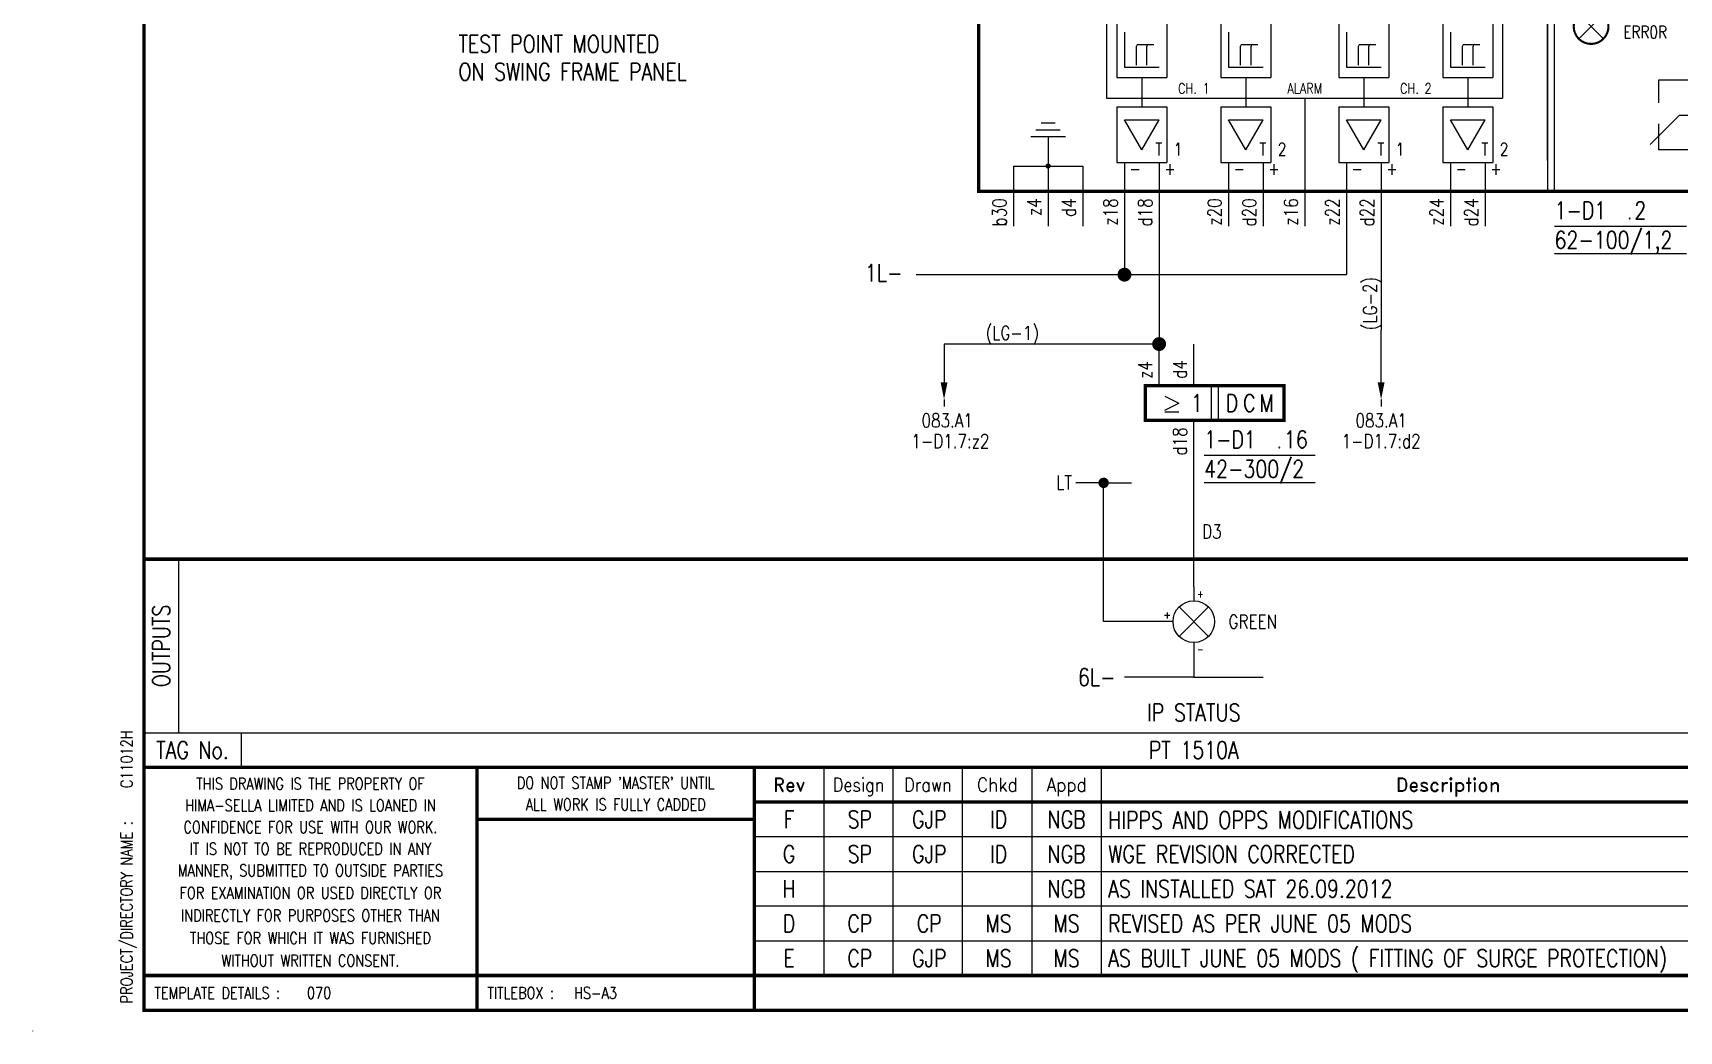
# Model space of a CAD drawing. Extents: x 0 to 414, y 0 to 285.
# Drawn here: x 0 to 237.3, y 0 to 143.8 of the extents above; entities that cross this region are included whole.
import ezdxf
from ezdxf.enums import TextEntityAlignment as Align

# ---------------------------------------------------------------- set-up
doc = ezdxf.new("R2010")
doc.units = 0
doc.header["$LTSCALE"] = 5
doc.header["$MEASUREMENT"] = 0
doc.linetypes.add('CONTINU', pattern=[0])
doc.layers.get('0').update_dxf_attribs({"linetype": 'CONTINUOUS'})
for name, color, linetype in [('ADD', 2, 'CONTINUOUS'), ('CATALOGUE', 2, 'CONTINUOUS'), ('COL', 2, 'CONTINU'), ('COM', 2, 'CONTINUOUS'), ('DES', 2, 'CONTINUOUS'), ('GROUP', 2, 'CONTINUOUS'), ('LAB', 2, 'CONTINUOUS'), ('PCABGREY-0_22', 7, 'CONTINUOUS'), ('PCABGREY-0_5', 7, 'CONTINUOUS'), ('RACK', 2, 'CONTINUOUS'), ('RECORD', 2, 'CONTINUOUS'), ('ROW', 2, 'CONTINU'), ('SLOT', 2, 'CONTINUOUS'), ('SNA', 2, 'CONTINUOUS'), ('SPOTS', 7, 'CONTINUOUS'), ('TECHDATA', 2, 'CONTINUOUS'), ('TEXT', 2, 'CONTINUOUS'), ('TPOL', 3, 'CONTINUOUS'), ('UPS', 2, 'CONTINUOUS'), ('XR_FUNCTION', 2, 'CONTINUOUS'), ('XR_MAIN', 2, 'CONTINUOUS')]:
    doc.layers.add(name, color=color, linetype=linetype)
doc.layers.add('MCABGREY-0_22', color=4, linetype='CONTINUOUS', plot=False)
doc.styles.add('CATALOGU', font='romans.shx', dxfattribs={"width": 0.8})
doc.styles.add('CROSSREF', font='ROMANS.shx', dxfattribs={"width": 0.8, "height": 1})
doc.styles.add('FUNCTION', font='romans.shx', dxfattribs={"width": 0.8, "height": 2.5})
doc.styles.add('GROUP', font='romans.shx', dxfattribs={"width": 0.8, "height": 2.5})
doc.styles.add('PINS', font='romans.shx', dxfattribs={"width": 0.8, "height": 2})
doc.styles.add('RACK', font='romans.shx', dxfattribs={"width": 0.8, "height": 2})
doc.styles.add('REFERENC', font='romans.shx', dxfattribs={"width": 0.8})
doc.styles.add('ROMAND', font='ROMAND')
doc.styles.add('ROMANS', font='romans.shx', dxfattribs={"width": 0.8})
doc.styles.add('SLOT', font='romans.shx', dxfattribs={"width": 0.8, "height": 2})
doc.styles.add('SYMBOL', font='romans.shx', dxfattribs={"width": 0.8})
doc.styles.add('TECHDATA', font='romans.shx', dxfattribs={"width": 0.8})
doc.styles.add('WIRES', font='ROMANS.shx', dxfattribs={"width": 0.8, "height": 2})
doc.dimstyles.get("Standard").update_dxf_attribs({"dimtxt": 0.18, "dimasz": 0.18, "dimexe": 0.18, "dimexo": 0.0625, "dimgap": 0.09, "dimtad": 0, "dimtih": 1, "dimtoh": 1, "dimdec": 4, "dimzin": 0, "dimdsep": 46, "dimtxsty": 'STANDARD', "dimcen": 0.09, "dimadec": 0, "dimazin": 0, "dimtfac": 1, "dimtdec": 4, "dimtofl": 0, "dimtmove": 0, "dimatfit": 3, "dimfxl": 1, "dimtolj": 1, "dimtzin": 0, "dimarcsym": 0})

# ---------------------------------------------------------------- blocks, each defined once
blk = doc.blocks.new('EDREV')
at = {"color": 2, "style": 'ROMANS', "width": 0.8}
for tag, p in [('DES', (129.2, 29.25)), ('DRN', (139.2, 29.25)), ('CHKD', (149.2, 29.25)), ('DES', (129.2, 24.25)), ('DRN', (139.2, 24.25)), ('CHKD', (149.2, 24.25)), ('DES', (129.2, 19.25)), ('DRN', (139.2, 19.25)), ('CHKD', (149.2, 19.25)), ('DES', (129.2, 14.25)), ('DRN', (139.2, 14.25)), ('CHKD', (149.2, 14.25)), ('DES', (129.2, 9.25)), ('DRN', (139.2, 9.25)), ('CHKD', (149.2, 9.25))]:
    blk.add_attdef(tag, text='', height=2.5, dxfattribs=at).set_placement(p, align=Align.CENTER)
blk = doc.blocks.new('LAMP01')
for p, q in [((0, 5), (0, 3)), ((-2.1213, 2.1213), (2.1213, -2.1213)), ((2.1213, 2.1213), (-2.1213, -2.1213)), ((0, -3), (0, -5))]:
    blk.add_line(p, q)
blk.add_circle((0, 0), 3)
at = {"layer": 'CATALOGUE', "style": 'CATALOGU', "width": 0.8, "flags": 1}
blk.add_attdef('CATALOGUE', (-2, -7), '', height=1, dxfattribs=at)
at = {"layer": 'RECORD', "style": 'REFERENC', "width": 0.8}
blk.add_attdef('RECORD', (5, -1), '', height=2, dxfattribs=at)
at = {"layer": 'SNA', "style": 'SYMBOL', "width": 0.8}
blk.add_attdef('SNA', (5, 2), '', height=2, dxfattribs=at)
at = {"layer": 'TECHDATA', "style": 'TECHDATA', "width": 0.8}
blk.add_attdef('TECHDATA01', (5, -4), '', height=2, dxfattribs=at)
at = {"layer": 'TPOL', "style": 'PINS', "width": 0.8, "flags": 8}
blk.add_attdef('CN1', text='', height=1, dxfattribs=at).set_placement((0.5, 4.5), align=Align.TOP_LEFT)
blk.add_attdef('CN2', (0.5, -4.5), '', height=1, dxfattribs=at)
blk = doc.blocks.new('EQUPOT01')
blk.add_line((0, 1), (0, 0))
blk.add_solid([(0.5, 3.5), (-0.5, 3.5), (0, 1)])
at = {"layer": 'TEXT', "style": 'ROMANS', "width": 0.8}
blk.add_attdef('CONNECTION', text='', height=2, dxfattribs=at).set_placement((0, -4), align=Align.TOP_CENTER)
at = {"layer": 'TPOL', "style": 'ROMANS', "width": 0.8, "flags": 8}
blk.add_attdef('CN1', (0, 3.5), '', height=0.0025, rotation=270, dxfattribs=at)
at = {"layer": 'XR_FUNCTION', "style": 'FUNCTION', "width": 0.8, "flags": 1}
blk.add_attdef('XR_FUNCTION', text='', height=1, dxfattribs=at).set_placement((0, 2), align=Align.TOP_CENTER)
at = {"layer": 'XR_MAIN', "style": 'CROSSREF', "width": 0.8}
for tag in ['XR_PREV', 'XR_NEXT']:
    blk.add_attdef(tag, text='', height=2, dxfattribs=at).set_placement((0, -1), align=Align.TOP_CENTER)
blk = doc.blocks.new('42-300-2')
for p, q in [((7.5, 0), (7.5, -5)), ((8.5, 0), (8.5, -5)), ((0.8254, -1.5188), (2.8254, -2.5188)), ((0.8254, -3.5188), (2.8254, -2.5188)), ((0.8254, -3.7688), (2.8254, -3.7688)), ((6.5, -10), (22.5, -10)), ((22.5, -14), (6.5, -14))]:
    blk.add_line(p, q)
at = {"const_width": 0.5}
blk.add_lwpolyline([(-2, -5), (18, -5), (18, 0), (-2, 0)], close=True, dxfattribs=at)
for p in [(0.5, 0), (0.5, 0), (5.5, 0), (5.5, 0), (5.5, -5)]:
    blk.add_point(p)
at = {"style": 'ROMANS', "width": 0.8}
blk.add_text('1', height=2.5, dxfattribs=at).set_placement((4.5754, -3.7688))
for s, p in [('D', (10.5, -2.5)), ('C', (13, -2.5)), ('M', (15.5, -2.5))]:
    blk.add_text(s, height=2.5, dxfattribs=at).set_placement(p, align=Align.MIDDLE)
at = {"layer": 'ADD', "style": 'PINS', "width": 0.8, "flags": 1}
blk.add_attdef('ADD1', (20, 8), '', height=1.5, dxfattribs=at)
at = {"layer": 'COM', "style": 'PINS', "width": 0.8, "flags": 1}
blk.add_attdef('COM1', (20, 4), '', height=1.5, dxfattribs=at)
at = {"layer": 'DES', "style": 'PINS', "width": 0.8, "flags": 1}
blk.add_attdef('DES1', (20, 6), '', height=1.5, dxfattribs=at)
at = {"layer": 'GROUP', "style": 'GROUP', "width": 0.8, "flags": 1}
blk.add_attdef('GROUP', (20, -2), '', height=1.5, dxfattribs=at)
at = {"layer": 'LAB', "style": 'PINS', "width": 0.8}
blk.add_attdef('LAB1', text='', height=2.5, dxfattribs=at).set_placement((6.5, -12), align=Align.MIDDLE_LEFT)
at = {"layer": 'RACK', "style": 'RACK', "width": 0.8}
blk.add_attdef('RACK', (6.5, -9), '', height=2.5, dxfattribs=at)
at = {"layer": 'SLOT', "style": 'SLOT', "width": 0.8}
blk.add_attdef('SLOT', (18, -9), '', height=2.5, dxfattribs=at)
at = {"layer": 'SNA', "style": 'SYMBOL', "width": 0.8, "flags": 1}
blk.add_attdef('SNA', (20, 0), '', height=1.5, dxfattribs=at)
at = {"layer": 'TEXT', "color": 3, "style": 'PINS', "width": 0.8}
blk.add_text('z4', height=2, rotation=90, dxfattribs=at).set_placement((-2, 1), align=Align.MIDDLE_LEFT)
at = {"layer": 'TEXT', "style": 'ROMANS', "width": 0.8}
blk.add_text('.', height=2, dxfattribs=at).set_placement((17, -9))
at = {"layer": 'TPOL', "style": 'PINS', "width": 0.8}
for tag, p in [('CN2', (4, 1)), ('CN1', (-1, 1))]:
    blk.add_attdef(tag, p, '', height=2, rotation=90, dxfattribs=at)
blk.add_attdef('CN3', text='', height=2, rotation=90, dxfattribs=at).set_placement((4, -6), align=Align.RIGHT)
at = {"layer": 'XR_FUNCTION', "style": 'FUNCTION', "width": 0.8, "flags": 1}
blk.add_attdef('XR_FUNCTION', (20, 2), '', height=1.5, dxfattribs=at)
at = {"layer": 'XR_MAIN', "style": 'CROSSREF', "width": 0.8, "flags": 1}
blk.add_attdef('XR_MAIN', (20, -4), '', height=1.5, dxfattribs=at)
blk = doc.blocks.new('HS-A3')
at = {"color": 1}
for p, q in [((114, 38), (114, 8)), ((124, 8), (124, 38)), ((134, 8), (134, 38)), ((144, 38), (144, 8)), ((154, 38), (154, 8)), ((301.5, 28), (104, 28)), ((104, 23), (301.5, 23)), ((301.5, 18), (104, 18)), ((104, 13), (270.5, 13)), ((0, 0), (0, 0.025))]:
    blk.add_line(p, q, dxfattribs=at)
at = {"color": 1, "const_width": 0.5}
blk.add_lwpolyline([(16, 3), (409, 3), (409, 285), (16, 285)], close=True, dxfattribs=at)
for points in [[(409, 38), (16, 38)], [(64, 3), (64, 38)], [(104, 3), (104, 38)], [(270.5, 33), (104, 33)], [(104, 30.5), (64, 30.5)], [(270.5, 8), (16, 8)]]:
    blk.add_lwpolyline(points, dxfattribs=at)
at = {"color": 3, "lineweight": 13, "style": 'ROMANS', "width": 0.8}
for s, p in [('THIS DRAWING IS THE PROPERTY OF', (40, 35.6443)), ("DO NOT STAMP 'MASTER' UNTIL", (84, 35.7693)), ('HIMA-SELLA LIMITED AND IS LOANED IN', (40, 32.5193)), ('ALL WORK IS FULLY CADDED', (84, 32.6443)), ('CONFIDENCE FOR USE WITH OUR WORK.', (40, 29.3879)), ('IT IS NOT TO BE REPRODUCED IN ANY', (40, 26.2629)), ('MANNER, SUBMITTED TO OUTSIDE PARTIES', (40, 23.1379)), ('FOR EXAMINATION OR USED DIRECTLY OR', (40, 19.9054)), ('INDIRECTLY FOR PURPOSES OTHER THAN', (40, 16.6554)), ('THOSE FOR WHICH IT WAS FURNISHED', (40, 13.4054)), ('WITHOUT WRITTEN CONSENT.', (40, 10.1554))]:
    blk.add_text(s, height=1.7, dxfattribs=at).set_placement(p, align=Align.MIDDLE_CENTER)
at = {"color": 4, "style": 'ROMAND'}
for s, p in [('Rev', (109, 34.5)), ('Description', (204, 34.5))]:
    blk.add_text(s, height=2, dxfattribs=at).set_placement(p, align=Align.CENTER)
for s, width, p in [('Design', 0.85, (119, 34.5)), ('Drawn', 0.85, (129, 34.5)), ('Chkd', 0.9, (139, 34.5)), ('Appd', 0.9, (149, 34.5))]:
    blk.add_text(s, height=2, dxfattribs=dict(at, width=width)).set_placement(p, align=Align.CENTER)
at = {"color": 3, "style": 'ROMANS', "width": 0.8}
blk.add_text('PROJECT/DIRECTORY NAME :', height=1.7, rotation=90, dxfattribs=at).set_placement((13.5, 4), align=Align.MIDDLE_LEFT)
for s, p in [('TEMPLATE DETAILS :', (17.5, 5.5)), ('TITLEBOX :', (65.5, 5.5)), ('HS-A3', (78, 5.5))]:
    blk.add_text(s, height=1.7, dxfattribs=at).set_placement(p, align=Align.MIDDLE_LEFT)
at = {"layer": 'COL', "style": 'ROMAND', "flags": 9}
for tag, p in [('COL1', (48.5, 282.5)), ('COL2', (113.5, 282.5)), ('COL3', (178.5, 282.5)), ('COL4', (243.5, 282.5)), ('COL5', (308.5, 282.5)), ('COL6', (373.5, 282.5))]:
    blk.add_attdef(tag, p, '', height=2.5, dxfattribs=at)
at = {"layer": 'ROW', "style": 'ROMAND', "flags": 9}
for tag, p in [('ROW1', (406.5, 249.5)), ('ROW2', (406.5, 188.5)), ('ROW3', (406.5, 127.5)), ('ROW4', (406.5, 66.5))]:
    blk.add_attdef(tag, p, '', height=2.5, dxfattribs=at)
at = {"layer": 'UPS', "color": 3, "style": 'ROMANS', "width": 0.8, "flags": 8}
blk.add_attdef('PROJS->NOMPRO', text='', height=1.7, rotation=90, dxfattribs=at).set_placement((13.5, 35), align=Align.MIDDLE_LEFT)
at = {"layer": 'UPS', "style": 'ROMANS', "width": 0.8, "flags": 8}
for tag, height, p in [('PLANOS->VERIF', 2.5, (293.5, 34.25)), ('PLANOS->CANVI1', 2.5, (109, 29.25)), ('PLANOS->NCAN1', 2.5, (149, 29.25)), ('PLANOS->DCAN1', 2.5, (262.5, 29.25)), ('PLANOS->ORIG', 2.5, (293.5, 29.25)), ('PLANOS->CANVI2', 2.5, (109, 24.25)), ('PLANOS->NCAN2', 2.5, (149, 24.25)), ('PLANOS->DCAN2', 2.5, (262.5, 24.25)), ('PLANOS->HECHF', 2.5, (293.5, 24.25)), ('PLANOS->CANVI3', 2.5, (109, 19.25)), ('PLANOS->NCAN3', 2.5, (149, 19.25)), ('PLANOS->DCAN3', 2.5, (262.5, 19.25)), ('PLANOS->HECHD', 2.5, (293.5, 19.25)), ('PLANOS->CANVI4', 2.5, (109, 14.25)), ('PLANOS->NCAN4', 2.5, (149, 14.25)), ('PLANOS->DCAN4', 2.5, (262.5, 14.25)), ('PLANOS->DATACREA', 2.5, (293.5, 14.25)), ('PLANOS->CANVI5', 2.5, (109, 9.25)), ('PLANOS->NCAN5', 2.5, (149, 9.25)), ('PLANOS->DCAN5', 2.5, (262.5, 9.25)), ('PLANOS->NR1', 2.5, (293.5, 9.25)), ('PROJS->DESCPRO3', 5, (345.5, 5.5)), ('PLANOS->PLANO', 5, (378.5, 5.5)), ('PLANOS->USER', 5, (402.75, 5.5)), ('PLANOS->NR2', 2.5, (293.5, 4.25))]:
    blk.add_attdef(tag, text='', height=height, dxfattribs=at).set_placement(p, align=Align.CENTER)
at = {"layer": 'UPS', "style": 'ROMANS', "width": 3.1263, "flags": 8}
blk.add_attdef('PLANOS->MCAN1', text='', height=2.5, rotation=0.061173, dxfattribs=at).set_placement((155, 31.6443), (254, 31.75), align=Align.FIT)
at = {"layer": 'UPS', "style": 'ROMANS', "flags": 8}
for tag, width, p, p2 in [('PLANOS->MCAN2', 3.0574, (155, 26.75), (254, 26.75)), ('PLANOS->MCAN3', 3.0574, (155, 21.75), (254, 21.75)), ('PLANOS->MCAN4', 3.0462, (155, 16.75), (254, 16.75)), ('PLANOS->MCAN5', 3.0574, (155, 11.75), (254, 11.75))]:
    blk.add_attdef(tag, text='', height=2.5, dxfattribs=dict(at, width=width)).set_placement(p, p2, align=Align.FIT)
at = {"layer": 'UPS', "style": 'ROMANS', "width": 0.8, "flags": 8}
blk.add_attdef('PLANOS->DENOM', (313.5, 24.25), '', height=2.5, dxfattribs=at)
at = {"layer": 'UPS', "color": 4, "style": 'ROMANS', "width": 0.8, "flags": 8}
for tag, p in [('PROJS->DESCPRO1', (303, 19.25)), ('PROJS->DESCPRO2', (303, 14.25))]:
    blk.add_attdef(tag, p, '', height=2.5, dxfattribs=at)
at = {"layer": 'UPS', "color": 3, "style": 'ROMANS', "width": 0.8, "flags": 8}
blk.add_attdef('PLANOS->PROTOTIPO', text='', height=1.7, dxfattribs=at).set_placement((39.5, 5.5), align=Align.MIDDLE_LEFT)
at = {"layer": 'UPS', "style": 'ROMANS', "width": 0.8, "flags": 8}
blk.add_attdef('PLANOS->OBS4', text='', height=2.5, dxfattribs=at).set_placement((107, 5.5), align=Align.MIDDLE_LEFT)
blk = doc.blocks.new('62100-12')
for p, q in [((0, -9.472), (0, 0)), ((5, -6.3692), (5, 0)), ((10, -1.9457), (10, 0)), ((15, 0), (15, -9.472)), ((31, -9.472), (31, 0)), ((36, -6.3692), (36, 0)), ((41, -1.9457), (41, 0)), ((46, 0), (46, -9.472)), ((64, 0), (64, -19.1731)), ((69, 0), (69, -6.2457)), ((72, 0), (72, -59)), ((72, -54.5399), (72, 0)), ((73, -59), (73, 0)), ((7.0964, -1.607), (7.0258, -1.8312)), ((7.0258, -1.8312), (7.0258, -1.9813)), ((7.0964, -2.2055), (7.0258, -1.9813)), ((7.2377, -1.4576), (7.0964, -1.607)), ((7.2377, -2.355), (7.0964, -2.2055)), ((7.4503, -1.3822), (7.2377, -1.4576)), ((7.4503, -2.4303), (7.2377, -2.355)), ((7.7347, -1.3822), (7.4503, -1.3822)), ((8.0155, -1.4576), (7.7347, -1.3822)), ((8.0155, -2.355), (7.7347, -2.4303)), ((8.51, -1.6818), (8.0155, -1.4576)), ((8.51, -2.1308), (8.0155, -2.355)), ((8.51, -1.3816), (8.51, -1.6818)), ((8.51, -2.4309), (8.51, -2.1308)), ((9.25, -1.9457), (10.75, -1.9457)), ((9.25, -4.9457), (9.25, -1.9457)), ((10.75, -1.9457), (10.75, -4.9457)), ((38.0964, -1.607), (38.0258, -1.8312)), ((38.0258, -1.8312), (38.0258, -1.9813)), ((38.0964, -2.2055), (38.0258, -1.9813)), ((38.2377, -1.4576), (38.0964, -1.607)), ((38.2377, -2.355), (38.0964, -2.2055)), ((38.4503, -1.3822), (38.2377, -1.4576)), ((38.4503, -2.4303), (38.2377, -2.355)), ((38.7347, -1.3822), (38.4503, -1.3822)), ((39.0155, -1.4576), (38.7347, -1.3822)), ((39.0155, -2.355), (38.7347, -2.4303)), ((39.51, -1.6818), (39.0155, -1.4576)), ((39.51, -2.1308), (39.0155, -2.355)), ((39.51, -1.3816), (39.51, -1.6818)), ((39.51, -2.4309), (39.51, -2.1308)), ((40.25, -1.9457), (41.75, -1.9457)), ((40.25, -4.9457), (40.25, -1.9457)), ((41.75, -1.9457), (41.75, -4.9457)), ((7.7347, -2.4303), (7.4503, -2.4303)), ((38.7347, -2.4303), (38.4503, -2.4303)), ((5, -6.3692), (0, -6.3692)), ((10.75, -4.9457), (9.25, -4.9457)), ((10, -6.3692), (10, -4.9457)), ((10, -6.3692), (15, -6.3692)), ((36, -6.3692), (31, -6.3692)), ((41.75, -4.9457), (40.25, -4.9457)), ((41, -6.3692), (41, -4.9457)), ((41, -6.3692), (46, -6.3692)), ((45.2095, -9.472), (-2.5, -14.2207)), ((-2.5, -9.472), (47.7336, -9.472)), ((-2.5, -9.472), (-2.5, -14.472)), ((47.7336, -9.472), (47.7336, -14.472)), ((47.7336, -9.7232), (0.0241, -14.472)), ((76.4974, -11.4822), (80.0329, -15.0178)), ((76.4974, -15.0178), (80.0329, -11.4822)), ((61, -17.1713), (60.0223, -13.5225)), ((61, -12.4748), (61, -13.3938)), ((-2.5, -14.472), (47.7336, -14.472)), ((15.9583, -16.5522), (9.9583, -22.5522)), ((9.9583, -16.5522), (15.9583, -16.5522)), ((9.9583, -22.5522), (9.9583, -16.5522)), ((12.9583, -14.472), (12.9583, -16.5522)), ((15.9583, -16.5522), (15.9583, -22.5522)), ((31.5453, -16.5522), (25.5453, -22.5522)), ((25.5453, -16.5522), (31.5453, -16.5522)), ((25.5453, -22.5522), (25.5453, -16.5522)), ((28.5453, -14.472), (28.5453, -16.5522)), ((31.5453, -16.5522), (31.5453, -22.5522)), ((59.0112, -14.8469), (59.0112, -15.8469)), ((60.5112, -15.3469), (59.0112, -15.3469)), ((40, -21.4736), (39.0223, -17.8248)), ((40, -16.777), (40, -17.6961)), ((45, -21.4736), (44.0223, -17.8248)), ((45, -16.777), (45, -17.6961)), ((50, -21.4736), (49.0223, -17.8248)), ((50, -16.777), (50, -17.6961)), ((55, -21.4736), (54.0223, -17.8248)), ((55, -16.777), (55, -17.6961)), ((61, -17.1713), (61, -19.1731)), ((38.0112, -19.1492), (38.0112, -20.1492)), ((39.5112, -19.6492), (38.0112, -19.6492)), ((43.0112, -19.1492), (43.0112, -20.1492)), ((44.5112, -19.6492), (43.0112, -19.6492)), ((48.0112, -19.1492), (48.0112, -20.1492)), ((49.5112, -19.6492), (48.0112, -19.6492)), ((53.0112, -19.1492), (53.0112, -20.1492)), ((54.5112, -19.6492), (53.0112, -19.6492)), ((66.5, -19.1731), (58.5, -19.1731)), ((58.5, -19.1731), (58.5, -23.1731)), ((60.7603, -20.3882), (62.3603, -21.1882)), ((60.7603, -21.9882), (62.3603, -21.1882)), ((66.5, -19.1731), (66.5, -23.1731)), ((15.9583, -22.5522), (9.9583, -22.5522)), ((12.9583, -22.5522), (12.9583, -24.7043)), ((31.5453, -22.5522), (25.5453, -22.5522)), ((28.5453, -22.5522), (28.5453, -24.7043)), ((40, -21.4736), (40, -24.7043)), ((45, -21.4736), (45, -24.7043)), ((50, -21.4736), (50, -24.7043)), ((55, -21.4736), (55, -24.7043)), ((66.5, -23.1731), (58.5, -23.1731)), ((60.7603, -22.1882), (62.3603, -22.1882)), ((62.5, -23.1731), (62.5, -24.7043)), ((8.4161, -24.7043), (65.5, -24.7043)), ((8.4161, -24.7043), (8.4161, -45.5776)), ((65.5, -24.7043), (65.5, -45.5776)), ((10.9161, -27.7043), (63, -27.7043)), ((10.9161, -27.7043), (10.9161, -32.7043)), ((63, -27.7043), (63, -32.7043)), ((73, -27.9952), (93, -27.9952)), ((13.4161, -28.7043), (29.4581, -28.7043)), ((13.4161, -28.7043), (13.4161, -31.7043)), ((29.4581, -28.7043), (29.4581, -31.7043)), ((44.4581, -28.7043), (60.5, -28.7043)), ((44.4581, -28.7043), (44.4581, -31.7043)), ((60.5, -28.7043), (60.5, -31.7043)), ((10.9161, -32.7043), (63, -32.7043)), ((13.4161, -31.7043), (29.4581, -31.7043)), ((13.5, -32.7043), (13.5, -34.5776)), ((28.5, -32.7043), (28.5, -34.5776)), ((44.4581, -31.7043), (60.5, -31.7043)), ((45.5, -32.7043), (45.5, -34.5776)), ((60.5, -32.7043), (60.5, -34.5776)), ((17.0951, -34.5776), (9.9049, -34.5776)), ((9.9049, -34.5776), (9.9049, -42.5776)), ((17.0951, -34.5776), (17.0951, -42.5776)), ((32.0951, -34.5776), (24.9049, -34.5776)), ((24.9049, -34.5776), (24.9049, -42.5776)), ((32.0951, -34.5776), (32.0951, -42.5776)), ((49.0951, -34.5776), (41.9049, -34.5776)), ((41.9049, -34.5776), (41.9049, -42.5776)), ((49.0951, -34.5776), (49.0951, -42.5776)), ((64.0951, -34.5776), (56.9049, -34.5776)), ((56.9049, -34.5776), (56.9049, -42.5776)), ((64.0951, -34.5776), (64.0951, -42.5776)), ((76.4974, -37.013), (80.0329, -33.4774)), ((76.4974, -33.4774), (80.0329, -37.013)), ((11, -36.0776), (11, -41.0776)), ((13, -37.8276), (15.25, -37.8276)), ((26, -36.0776), (26, -41.0776)), ((28, -37.8276), (30.25, -37.8276)), ((43, -36.0776), (43, -41.0776)), ((45, -37.8276), (47.25, -37.8276)), ((58, -36.0776), (58, -41.0776)), ((60, -37.8276), (62.25, -37.8276)), ((12.75, -40.8276), (12.75, -38.0776)), ((14.25, -40.8276), (14.25, -38.0776)), ((27.75, -40.8276), (27.75, -38.0776)), ((29.25, -40.8276), (29.25, -38.0776)), ((44.75, -40.8276), (44.75, -38.0776)), ((46.25, -40.8276), (46.25, -38.0776)), ((59.75, -40.8276), (59.75, -38.0776)), ((61.25, -40.8276), (61.25, -38.0776)), ((9.9049, -42.5776), (17.0951, -42.5776)), ((11, -41.0776), (16, -41.0776)), ((13.5, -42.5776), (13.5, -46.8368)), ((24.9049, -42.5776), (32.0951, -42.5776)), ((26, -41.0776), (31, -41.0776)), ((28.5, -42.5776), (28.5, -46.8368)), ((41.9049, -42.5776), (49.0951, -42.5776)), ((43, -41.0776), (48, -41.0776)), ((45.5, -42.5776), (45.5, -46.8368)), ((56.9049, -42.5776), (64.0951, -42.5776)), ((58, -41.0776), (63, -41.0776)), ((60.5, -42.5776), (60.5, -46.8368)), ((88, -42.9952), (88, -46.2452)), ((93, -42.9952), (88, -42.9952)), ((8.4161, -45.5776), (65.5, -45.5776)), ((9.9049, -46.8368), (9.9049, -54.8368)), ((9.9049, -46.8368), (17.0951, -46.8368)), ((17.0951, -46.8368), (17.0951, -54.8368)), ((24.9049, -46.8368), (24.9049, -54.8368)), ((24.9049, -46.8368), (32.0951, -46.8368)), ((32.0951, -46.8368), (32.0951, -54.8368)), ((37, -45.5776), (37, -59)), ((41.9049, -46.8368), (41.9049, -54.8368)), ((41.9049, -46.8368), (49.0951, -46.8368)), ((49.0951, -46.8368), (49.0951, -54.8368)), ((56.9049, -46.8368), (64.0951, -46.8368)), ((56.9049, -46.8368), (56.9049, -54.8368)), ((64.0951, -46.8368), (64.0951, -54.8368)), ((1, -49.1613), (-1, -49.1613)), ((11, -48.6717), (16, -48.6717)), ((13.5, -53.0019), (11, -48.6717)), ((13.5, -53.0019), (16, -48.6717)), ((28.5, -53.0019), (26, -48.6717)), ((26, -48.6717), (31, -48.6717)), ((28.5, -53.0019), (31, -48.6717)), ((43, -48.6717), (48, -48.6717)), ((45.5, -53.0019), (43, -48.6717)), ((45.5, -53.0019), (48, -48.6717)), ((58, -48.6717), (63, -48.6717)), ((60.5, -53.0019), (58, -48.6717)), ((60.5, -53.0019), (63, -48.6717)), ((91, -47.9952), (86.7626, -52.2326)), ((88, -49.2452), (88, -52.9952)), ((91, -47.9952), (93, -47.9952)), ((2.5, -51.1613), (-2.5, -51.1613)), ((1.75, -50.1613), (-1.75, -50.1613)), ((0, -51.1613), (0, -59)), ((93, -52.9952), (88, -52.9952)), ((-5, -55.3495), (5, -55.3495)), ((-5, -55.3495), (-5, -59)), ((5, -55.3495), (5, -59)), ((9.9049, -54.8368), (17.0951, -54.8368)), ((11, -54.8368), (11, -59)), ((16, -54.8368), (16, -59)), ((24.9049, -54.8368), (32.0951, -54.8368)), ((26, -54.8368), (26, -59)), ((31, -54.8368), (31, -59)), ((41.9049, -54.8368), (49.0951, -54.8368)), ((43, -54.8368), (43, -59)), ((48, -54.8368), (48, -59)), ((56.9049, -54.8368), (64.0951, -54.8368)), ((58, -54.8368), (58, -59)), ((63, -54.8368), (63, -59)), ((73, -64), (92, -64)), ((92, -68), (73, -68))]:
    blk.add_line(p, q)
at = {"const_width": 0.5}
blk.add_lwpolyline([(-10, 0), (93, 0), (93, -59), (-10, -59)], close=True, dxfattribs=at)
for points, const_width in [([(-0.1875, -6.3692, 1), (0.1875, -6.3692, 1)], 0.375), ([(14.8125, -6.3692, 1), (15.1875, -6.3692, 1)], 0.375), ([(30.8125, -6.3692, 1), (31.1875, -6.3692, 1)], 0.375), ([(45.8125, -6.3692, 1), (46.1875, -6.3692, 1)], 0.375), ([(75.7652, -13.25, 1), (80.7652, -13.25, 1)], 0.3), ([(75.7652, -35.2452, 1), (80.7652, -35.2452, 1)], 0.3), ([(-0.1875, -55.3495, 1), (0.1875, -55.3495, 1)], 0.375)]:
    blk.add_lwpolyline(points, format="xyb", close=True, dxfattribs=dict(const_width=const_width))
for centre in [(13, -38.0776), (14.5, -38.0776), (28, -38.0776), (29.5, -38.0776), (45, -38.0776), (46.5, -38.0776), (60, -38.0776), (61.5, -38.0776)]:
    blk.add_arc(centre, 0.25, 90, 180)
at = {"style": 'ROMANS', "width": 0.8}
for s, height, p in [('DCM', 3, (83, -3.25)), ('RDY', 2.25, (78.2652, -8.25)), ('+', 2.25, (91, -9)), ('-', 2.25, (91, -14)), ('ERR', 2.25, (78.2652, -30.2452))]:
    blk.add_text(s, height=height, dxfattribs=at).set_placement(p, align=Align.MIDDLE)
for p in [(7.7967, -5.8758), (38.7967, -5.8758)]:
    blk.add_text('250', height=1.5, rotation=90, dxfattribs=at).set_placement(p, align=Align.MIDDLE_LEFT)
for s, p in [('-', (0.7459, -7.2787)), ('+', (13.2255, -7.2787)), ('-', (31.7459, -7.2787)), ('+', (44.2255, -7.2787)), ('T', (15.4675, -52.0269)), ('1', (18.1095, -52.0269)), ('T', (30.4675, -52.0269)), ('2', (33.1095, -52.0269)), ('T', (47.4675, -52.0269)), ('1', (50.1095, -52.0269)), ('T', (62.4675, -52.0269)), ('2', (65.1095, -52.0269)), ('-', (11.7459, -54.8368)), ('+', (16.7459, -54.8368)), ('-', (26.7459, -54.8368)), ('+', (31.7459, -54.8368)), ('-', (43.7459, -54.8368)), ('+', (48.7459, -54.8368)), ('-', (58.7459, -54.8368)), ('+', (63.7459, -54.8368))]:
    blk.add_text(s, height=1.8, dxfattribs=at).set_placement(p, align=Align.TOP_LEFT)
for s, height, p in [('COM', 2.5, (83.1866, -13.5)), ('1', 2, (63.7603, -22.1882)), ('MODULE', 1.8, (82.9078, -33.8535)), ('ERR0R', 1.8, (82.9078, -36.9369))]:
    blk.add_text(s, height=height, dxfattribs=at).set_placement(p)
blk.add_text('MUX', height=1.8, dxfattribs=at).set_placement((44.7111, -14.472), align=Align.BOTTOM_RIGHT)
for s, height, p in [('A', 1.35, (11.4583, -18.0522)), ('A', 1.35, (27.0453, -18.0522)), ('D', 1.35, (14.4583, -21.0522)), ('D', 1.35, (30.0453, -21.0522)), ('PROCESSOR UNIT 1', 1.3, (21.4371, -30.2043)), ('1oo2 SYSTEM', 1.3, (36.9581, -30.2043)), ('PROCESSOR UNIT 2', 1.3, (52.479, -30.2043)), ('CH. 1', 1.5, (21, -44.1603)), ('ALARM', 1.5, (37, -44.1603)), ('CH. 2', 1.5, (53, -44.1603))]:
    blk.add_text(s, height=height, dxfattribs=at).set_placement(p, align=Align.MIDDLE_CENTER)
for s, p in [('VALUE', (43, -25.3142)), ('MENU', (53, -25.3142)), ('ACK', (62.9721, -25.3142))]:
    blk.add_text(s, height=1.3, dxfattribs=at).set_placement(p, align=Align.TOP_CENTER)
at = {"layer": 'ADD', "style": 'PINS', "width": 0.8, "flags": 1}
blk.add_attdef('ADD1', text='', height=1.5, dxfattribs=at).set_placement((-12, -5), align=Align.RIGHT)
at = {"layer": 'COM', "style": 'PINS', "width": 0.8, "flags": 1}
blk.add_attdef('COM1', text='', height=1.5, dxfattribs=at).set_placement((-12, -9), align=Align.RIGHT)
at = {"layer": 'DES', "style": 'PINS', "width": 0.8, "flags": 1}
blk.add_attdef('DES1', text='', height=1.5, dxfattribs=at).set_placement((-12, -7), align=Align.RIGHT)
at = {"layer": 'GROUP', "style": 'GROUP', "width": 0.8, "flags": 1}
blk.add_attdef('GROUP', text='', height=1.5, dxfattribs=at).set_placement((-12, -15), align=Align.RIGHT)
at = {"layer": 'LAB', "style": 'PINS', "width": 0.8}
blk.add_attdef('LAB1', text='', height=2.5, dxfattribs=at).set_placement((73, -66), align=Align.MIDDLE_LEFT)
at = {"layer": 'RACK', "style": 'RACK', "width": 0.8}
blk.add_attdef('RACK', (73, -63), '', height=2.5, dxfattribs=at)
at = {"layer": 'SLOT', "style": 'SLOT', "width": 0.8}
blk.add_attdef('SLOT', (84.5, -63), '', height=2.5, dxfattribs=at)
at = {"layer": 'SNA', "style": 'SYMBOL', "width": 0.8, "flags": 1}
blk.add_attdef('SNA', text='', height=1.5, dxfattribs=at).set_placement((-12, -13), align=Align.RIGHT)
at = {"layer": 'TEXT', "color": 3, "style": 'PINS', "width": 0.8}
blk.add_text('z6', height=2, rotation=90, dxfattribs=at).set_placement((-2, 1), align=Align.MIDDLE_LEFT)
at = {"layer": 'TEXT', "style": 'ROMANS', "width": 0.8}
blk.add_text('.', height=2, dxfattribs=at).set_placement((83.5, -63))
at = {"layer": 'TPOL', "style": 'PINS', "width": 0.8}
for tag, p in [('CN2', (4, 1)), ('CN3', (9, 1)), ('CN4', (14, 1)), ('CN5', (30, 1)), ('CN6', (35, 1)), ('CN7', (40, 1)), ('CN8', (45, 1)), ('CN9', (63, 1)), ('CN10', (68, 1)), ('CN1', (-1, 1))]:
    blk.add_attdef(tag, p, '', height=2, rotation=90, dxfattribs=at)
for tag, p in [('CN23', (94, -8)), ('CN24', (94, -13)), ('CN25', (94, -32)), ('CN26', (94, -42)), ('CN27', (94, -47)), ('CN28', (94, -52))]:
    blk.add_attdef(tag, p, '', height=2, dxfattribs=at)
for tag, p in [('CN11', (-6, -60)), ('CN12', (-1, -60)), ('CN13', (4, -60)), ('CN14', (10, -60)), ('CN15', (15, -60)), ('CN16', (25, -60)), ('CN17', (30, -60)), ('CN18', (36, -60)), ('CN19', (42, -60)), ('CN20', (47, -60)), ('CN21', (57, -60)), ('CN22', (62, -60))]:
    blk.add_attdef(tag, text='', height=2, rotation=90, dxfattribs=at).set_placement(p, align=Align.RIGHT)
at = {"layer": 'XR_FUNCTION', "style": 'FUNCTION', "width": 0.8, "flags": 1}
blk.add_attdef('XR_FUNCTION', text='', height=1.5, dxfattribs=at).set_placement((-12, -11), align=Align.RIGHT)
at = {"layer": 'XR_MAIN', "style": 'CROSSREF', "width": 0.8, "flags": 1}
blk.add_attdef('XR_MAIN', text='', height=1.5, dxfattribs=at).set_placement((-12, -17), align=Align.RIGHT)
for points in [[(8.5737, -22.5522), (8.5737, -16.5522)], [(24.1606, -16.5522), (24.1606, -22.5522)]]:
    blk.add_leader(points, dimstyle='STANDARD', override={"dimasz": 1.5})

msp = doc.modelspace()

# ---------------------------------------------------------------- linework, layer by layer
for p, q in [((167.334, 93), (167.334, 99)), ((154.334, 79), (150.334, 79)), ((154.334, 59), (154.334, 79)), ((154.334, 79), (158.334, 79)), ((164.334, 59), (154.334, 59)), ((167.334, 54), (167.334, 51)), ((167.334, 51), (157.334, 51)), ((167.334, 51), (177.334, 51))]:
    msp.add_line(p, q)
at = {"color": 1}
for p, q in [((21, 68), (21, 43)), ((16, 43), (326.6546, 43)), ((30, 43), (30, 38))]:
    msp.add_line(p, q, dxfattribs=at)
at = {"color": 3}
for p, q in [((163.8986, 59.9022), (163.0986, 59.9022)), ((163.4986, 60.3369), (163.4986, 59.4675))]:
    msp.add_line(p, q, dxfattribs=at)
at = {"const_width": 0.75}
msp.add_lwpolyline([(153.959, 79, 1), (154.709, 79, 1)], format="xyb", close=True, dxfattribs=at)
at = {"color": 1, "const_width": 0.5}
msp.add_lwpolyline([(16, 68), (326.6546, 68)], dxfattribs=at)
at = {"layer": 'PCABGREY-0_22'}
for p, q in [((141.334, 121), (141.334, 116)), ((146.334, 121), (146.334, 116)), ((151.334, 121), (151.334, 116)), ((157.334, 121), (157.334, 109)), ((162.334, 121), (162.334, 99)), ((172.334, 121), (172.334, 116)), ((177.334, 121), (177.334, 116)), ((183.334, 121), (183.334, 116)), ((189.334, 121), (189.334, 109)), ((194.334, 121), (194.334, 101)), ((204.334, 121), (204.334, 116)), ((209.334, 121), (209.334, 116)), ((127.334, 109), (157.334, 109)), ((194.334, 93.5), (194.334, 101)), ((131.334, 99), (131.334, 93.5)), ((137.334, 99), (131.334, 99)), ((162.334, 99), (137.334, 99)), ((162.334, 93), (162.334, 99)), ((167.334, 64), (167.334, 88))]:
    msp.add_line(p, q, dxfattribs=at)
at = {"layer": 'PCABGREY-0_5'}
msp.add_line((157.334, 109), (189.334, 109), dxfattribs=at)
at = {"layer": 'SPOTS', "color": 7, "const_width": 1}
for points in [[(156.834, 109, 1), (157.834, 109, 1)], [(161.834, 99, 1), (162.834, 99, 1)]]:
    msp.add_lwpolyline(points, format="xyb", close=True, dxfattribs=at)

# ---------------------------------------------------------------- block references
ref = msp.add_blockref('HS-A3', (0, 0))
ref.add_attrib('PROJS->NOMPRO', 'C11012H', dxfattribs={"layer": 'UPS', "color": 3, "height": 1.7, "rotation": 90, "style": 'ROMANS', "width": 0.8, "flags": 8}).set_placement((13.5, 35), align=Align.MIDDLE_LEFT)
ref.add_attrib('PLANOS->PROTOTIPO', '070', dxfattribs={"layer": 'UPS', "color": 3, "height": 1.7, "style": 'ROMANS', "width": 0.8, "flags": 8}).set_placement((39.5, 5.5), align=Align.MIDDLE_LEFT)
ref.add_attrib('PLANOS->NCAN5', 'MS', dxfattribs={"layer": 'UPS', "height": 2.5, "style": 'ROMANS', "width": 0.8, "flags": 8}).set_placement((149, 9.25), align=Align.CENTER)
ref.add_attrib('PLANOS->NCAN2', 'NGB', dxfattribs={"layer": 'UPS', "height": 2.5, "style": 'ROMANS', "width": 0.8, "flags": 8}).set_placement((149, 24.25), align=Align.CENTER)
ref.add_attrib('PLANOS->NCAN3', 'NGB', dxfattribs={"layer": 'UPS', "height": 2.5, "style": 'ROMANS', "width": 0.8, "flags": 8}).set_placement((149, 19.25), align=Align.CENTER)
ref.add_attrib('PLANOS->NCAN4', 'MS', dxfattribs={"layer": 'UPS', "height": 2.5, "style": 'ROMANS', "width": 0.8, "flags": 8}).set_placement((149, 14.25), align=Align.CENTER)
ref.add_attrib('PLANOS->NCAN1', 'NGB', dxfattribs={"layer": 'UPS', "height": 2.5, "style": 'ROMANS', "width": 0.8, "flags": 8}).set_placement((149, 29.25), align=Align.CENTER)
ref.add_attrib('PLANOS->CANVI5', 'E', dxfattribs={"layer": 'UPS', "height": 2.5, "style": 'ROMANS', "width": 0.8, "flags": 8}).set_placement((109, 9.25), align=Align.CENTER)
ref.add_attrib('PLANOS->CANVI4', 'D', dxfattribs={"layer": 'UPS', "height": 2.5, "style": 'ROMANS', "width": 0.8, "flags": 8}).set_placement((109, 14.25), align=Align.CENTER)
ref.add_attrib('PLANOS->CANVI2', 'G', dxfattribs={"layer": 'UPS', "height": 2.5, "style": 'ROMANS', "width": 0.8, "flags": 8}).set_placement((109, 24.25), align=Align.CENTER)
ref.add_attrib('PLANOS->CANVI3', 'H', dxfattribs={"layer": 'UPS', "height": 2.5, "style": 'ROMANS', "width": 0.8, "flags": 8}).set_placement((109, 19.25), align=Align.CENTER)
ref.add_attrib('PLANOS->CANVI1', 'F', dxfattribs={"layer": 'UPS', "height": 2.5, "style": 'ROMANS', "width": 0.8, "flags": 8}).set_placement((109, 29.25), align=Align.CENTER)
for name, p, values in [('62100-12', (146.334, 180), {'CN1': 'z6', 'CN2': 'z8', 'CN3': 'd8', 'CN4': 'd6', 'CN5': 'z10', 'CN6': 'z12', 'CN7': 'd12', 'CN8': 'd10', 'CN9': 'd14', 'CN10': 'z14', 'CN11': 'b30', 'CN12': 'z4', 'CN13': 'd4', 'CN14': 'z18', 'CN15': 'd18', 'CN16': 'z20', 'CN17': 'd20', 'CN18': 'z16', 'CN19': 'z22', 'CN20': 'd22', 'CN21': 'z24', 'CN22': 'd24', 'CN23': 'z28', 'CN24': 'b28', 'CN25': 'd28', 'CN26': 'd26', 'CN27': 'z26', 'CN28': 'b26', 'SLOT': '2', 'RACK': '1-D1', 'LAB1': '62-100/1,2'}), ('42-300-2', (162.334, 93), {'CN1': 'z4', 'CN2': 'd4', 'CN3': 'd18', 'LAB1': '42-300/2', 'RACK': '1-D1', 'SLOT': '16'}), ('EQUPOT01', (194.334, 90), {'CN1': '1', 'CONNECTION': '1-D1.7:d2', 'XR_NEXT': '083.A1'}), ('LAMP01', (167.334, 59), {'CN1': '+', 'CN2': '-', 'RECORD': 'GREEN'})]:
    msp.add_blockref(name, p).add_auto_attribs(values)
ref = msp.add_blockref('EQUPOT01', (131.334, 90), dxfattribs=dict(xscale=-1))
ref.add_attrib('CN1', '1', (131.3315, 93.5), dxfattribs={"layer": 'TPOL', "height": 0.0025, "rotation": 270, "style": 'ROMANS', "width": 0.8, "flags": 8})
ref.add_attrib('CONNECTION', '1-D1.7:z2', dxfattribs={"layer": 'TEXT', "height": 2, "style": 'ROMANS', "width": 0.8}).set_placement((132.2483, 86), align=Align.TOP_CENTER)
ref.add_attrib('XR_NEXT', '083.A1', dxfattribs={"layer": 'XR_MAIN', "height": 2, "style": 'CROSSREF', "width": 0.8}).set_placement((131.7911, 89), align=Align.TOP_CENTER)
ref = msp.add_blockref('EDREV', (-10, 0))
ref.add_attrib('DES', 'SP', dxfattribs={"color": 2, "height": 2.5, "style": 'ROMANS', "width": 0.8}).set_placement((119.2, 29.25), align=Align.CENTER)
ref.add_attrib('DRN', 'GJP', dxfattribs={"color": 2, "height": 2.5, "style": 'ROMANS', "width": 0.8}).set_placement((129.2, 29.25), align=Align.CENTER)
ref.add_attrib('CHKD', 'ID', dxfattribs={"color": 2, "height": 2.5, "style": 'ROMANS', "width": 0.8}).set_placement((139.2, 29.25), align=Align.CENTER)
ref.add_attrib('DES', 'SP', dxfattribs={"color": 2, "height": 2.5, "style": 'ROMANS', "width": 0.8}).set_placement((119.2, 24.25), align=Align.CENTER)
ref.add_attrib('DRN', 'GJP', dxfattribs={"color": 2, "height": 2.5, "style": 'ROMANS', "width": 0.8}).set_placement((129.2, 24.25), align=Align.CENTER)
ref.add_attrib('CHKD', 'ID', dxfattribs={"color": 2, "height": 2.5, "style": 'ROMANS', "width": 0.8}).set_placement((139.2, 24.25), align=Align.CENTER)
ref.add_attrib('DES', 'CP', dxfattribs={"color": 2, "height": 2.5, "style": 'ROMANS', "width": 0.8}).set_placement((119.2, 14.25), align=Align.CENTER)
ref.add_attrib('DRN', 'CP', dxfattribs={"color": 2, "height": 2.5, "style": 'ROMANS', "width": 0.8}).set_placement((129.2, 14.25), align=Align.CENTER)
ref.add_attrib('CHKD', 'MS', dxfattribs={"color": 2, "height": 2.5, "style": 'ROMANS', "width": 0.8}).set_placement((139.2, 14.25), align=Align.CENTER)
ref.add_attrib('DES', 'CP', dxfattribs={"color": 2, "height": 2.5, "style": 'ROMANS', "width": 0.8}).set_placement((119.2, 9.25), align=Align.CENTER)
ref.add_attrib('DRN', 'GJP', dxfattribs={"color": 2, "height": 2.5, "style": 'ROMANS', "width": 0.8}).set_placement((129.2, 9.25), align=Align.CENTER)
ref.add_attrib('CHKD', 'MS', dxfattribs={"color": 2, "height": 2.5, "style": 'ROMANS', "width": 0.8}).set_placement((139.2, 9.25), align=Align.CENTER)

# ---------------------------------------------------------------- texts
at = {"color": 1, "style": 'ROMANS', "width": 0.8}
msp.add_text('OUTPUTS', height=2.5, rotation=90, dxfattribs=at).set_placement((18.5, 55.5), align=Align.MIDDLE)
msp.add_text('TAG No.', height=2.5, dxfattribs=at).set_placement((23, 40.5), align=Align.MIDDLE)
at = {"layer": 'MCABGREY-0_22', "style": 'WIRES', "width": 0.8}
msp.add_text('(LG-2)', height=2, rotation=90, dxfattribs=at).set_placement((194.334, 101), align=Align.BOTTOM_LEFT)
msp.add_text('(LG-1)', height=2, dxfattribs=at).set_placement((137.334, 99), align=Align.BOTTOM_LEFT)
at = {"layer": 'TEXT', "style": 'ROMANS', "width": 0.8}
for s, p in [('TEST POINT MOUNTED', (61.334, 141)), ('ON SWING FRAME PANEL', (61.334, 137))]:
    msp.add_text(s, height=2.5, dxfattribs=at).set_placement(p)
msp.add_text('1L-', height=2.5, dxfattribs=at).set_placement((125.334, 108), align=Align.RIGHT)
for s, p in [('LT', (148.6421, 79.0564)), ('D3', (169.934, 72))]:
    msp.add_text(s, height=2, dxfattribs=at).set_placement(p, align=Align.MIDDLE_CENTER)
for s, p in [('6L-', (153.334, 51)), ('IP STATUS', (167.334, 45.9)), ('PT 1510A', (167.334, 40.5))]:
    msp.add_text(s, height=2.5, dxfattribs=at).set_placement(p, align=Align.MIDDLE)
at = {"layer": 'UPS', "insert": (155, 31.6443), "char_height": 2.5, "width": 99, "attachment_point": 1, "rotation": 0.063025, "style": 'ROMANS'}
msp.add_mtext('HIPPS AND OPPS MODIFICATIONS', dxfattribs=at)
at = {"layer": 'UPS', "char_height": 2.5, "width": 99, "attachment_point": 1, "style": 'ROMANS'}
for s, insert in [('WGE REVISION CORRECTED', (155, 26.75)), ('AS INSTALLED SAT 26.09.2012', (155, 21.75)), ('REVISED AS PER JUNE 05 MODS', (155, 16.75)), ('AS BUILT JUNE 05 MODS ( FITTING OF SURGE PROTECTION)', (155, 11.75))]:
    msp.add_mtext(s, dxfattribs=dict(at, insert=insert))

doc.saveas('drawing.dxf')
